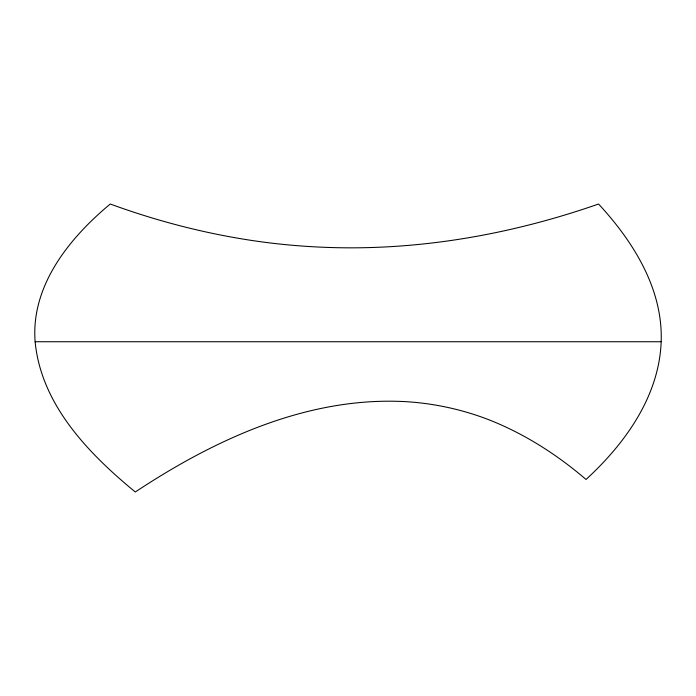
<?xml version="1.0" encoding="UTF-8"?>
<svg xmlns="http://www.w3.org/2000/svg" width="696" height="696" viewBox="0 0 696 696"><rect width="100%" height="100%" fill="white"/><g stroke="black" fill="none" stroke-linecap="round" stroke-linejoin="round"><path stroke-width="1.04" d="M661.165 341.736C663.14 288.944 633.134 241.399 598.56 204.015C519.199 231.742 435.47 247.767 351.28 247.837A675.842 675.842 0 0 1 260.156 241.669C209.009 234.587 158.74 221.746 110.255 204.015C69.556 237.832 30.676 285.586 35.131 341.736C41.151 404.837 88.714 453.696 135.294 491.985C215.482 438.906 308.989 395.806 407.325 401.749A277.791 277.791 0 0 1 487.444 419.209C523.618 433.208 556.643 454.279 586.041 479.466C624.982 443.717 659.147 396.407 661.165 341.736L35.131 341.736"/></g></svg>
